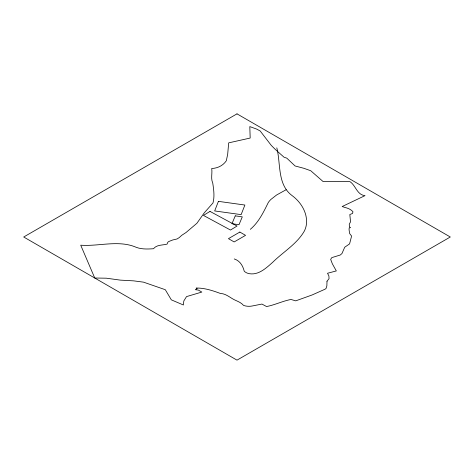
<?xml version="1.0" encoding="UTF-8"?>
<svg xmlns="http://www.w3.org/2000/svg" width="474" height="474" viewBox="0 0 474 474"><rect width="100%" height="100%" fill="white"/><g stroke="black" fill="none" stroke-linecap="round" stroke-linejoin="round"><path stroke-width="0.71" d="M250.308 229.339C258.78 222.199 263.526 212.145 268.331 202.457A38.364 22.148 0 0 1 270.891 199.447L276.62 194.986L286.172 189.701M234.245 258.934C239.968 260.777 242.854 265.695 244.211 271.098A7.608 4.39 0 0 0 245.04 271.91L246.658 272.858A9.356 5.404 0 0 0 249.443 273.705C258.792 275.222 266.311 267.928 272.751 262.246C283.197 251.89 296.742 244.169 304.272 231.194A56.572 32.659 0 0 0 306.257 225.328C308.141 213.561 301.209 202.232 291.943 195.484C277.207 184.439 280.875 163.69 276.81 147.841M327.007 281.212L326.864 285.846L325.994 288.571L324.921 289.259L312.153 294.952L295.735 300.854L290.977 299.467C282.599 301.061 274.902 304.96 266.56 306.542L261.915 304.065L252.766 305.884A10.114 5.842 0 0 1 243.535 305.398C240.377 301.606 235.685 300.96 231.673 298.253C228.302 296.155 224.54 293.477 220.481 293.495C212.785 290.621 204.33 287.842 196.118 288.056L197.202 288.731L195.3 289.679L198.405 290.1L201.823 292.067L186.519 296.606L183.805 301.008L183.379 304.983L171.327 299.846L165.296 289.709L143.521 282.154L133.686 280.863L120.331 280.122L106.306 278.191L94.747 278.019L80.722 245.2C99.143 246.551 118.891 239.684 136.388 247.387C141.785 249.371 147.835 249.123 153.446 248.726C156.9 244.495 162.594 245.366 167.085 244.116L167.778 242.309L168.691 241.556L172.69 239.986L177.057 238.961L179.231 237.587L181.797 235.27L186.021 232.515L196.9 223.278L204.288 212.814L212.992 202.943C214.722 196.443 213.738 189.624 212.749 183.083C210.575 178.372 212.512 173.395 211.706 168.489C217.501 168.323 223.029 165.651 226.299 160.793L227.668 154.37L228.693 142.858L250.183 138.047L249.804 126.588L256.624 129.076L260.167 130.96L271.27 145.394L275.287 149.423L284.027 157.202L286.794 158.156L295.089 165.971L303.887 168.306L310.731 170.729L323.12 181.572L349.966 181.643C355.749 185.358 356.993 195.004 365.033 195.626L342.169 206.528L344.936 207.464A14.593 8.425 0 0 1 352.976 211.801L352.502 213.49L349.818 214.503L350.529 221.832L349.273 224.249L349.409 226.928L350.535 227.544L349.166 228.012L349.077 229.813L349.64 233.522L351.595 236.07L349.587 243.885L344.711 247.238L341.95 253.56L340.237 255.024L331.806 257.619L330.656 259.355L332.375 263.858L336.315 270.932L327.516 273.267L328.897 275.945L329.045 278.688L327.007 281.212M218.419 201.361L214.669 210.942L241.136 214.627L244.886 205.041L218.419 201.361M235.264 215.854L231.964 223.704L238.985 224.717L242.285 216.861L235.264 215.854M210.012 211.404L203.441 215.409L230.488 230.038L237.059 226.033L210.012 211.404M237 113.855L23.7 237L237 360.145L450.3 237L237 113.855M239.85 232.059L228.444 238.647L234.15 241.941L245.556 235.353L239.85 232.059"/></g></svg>
